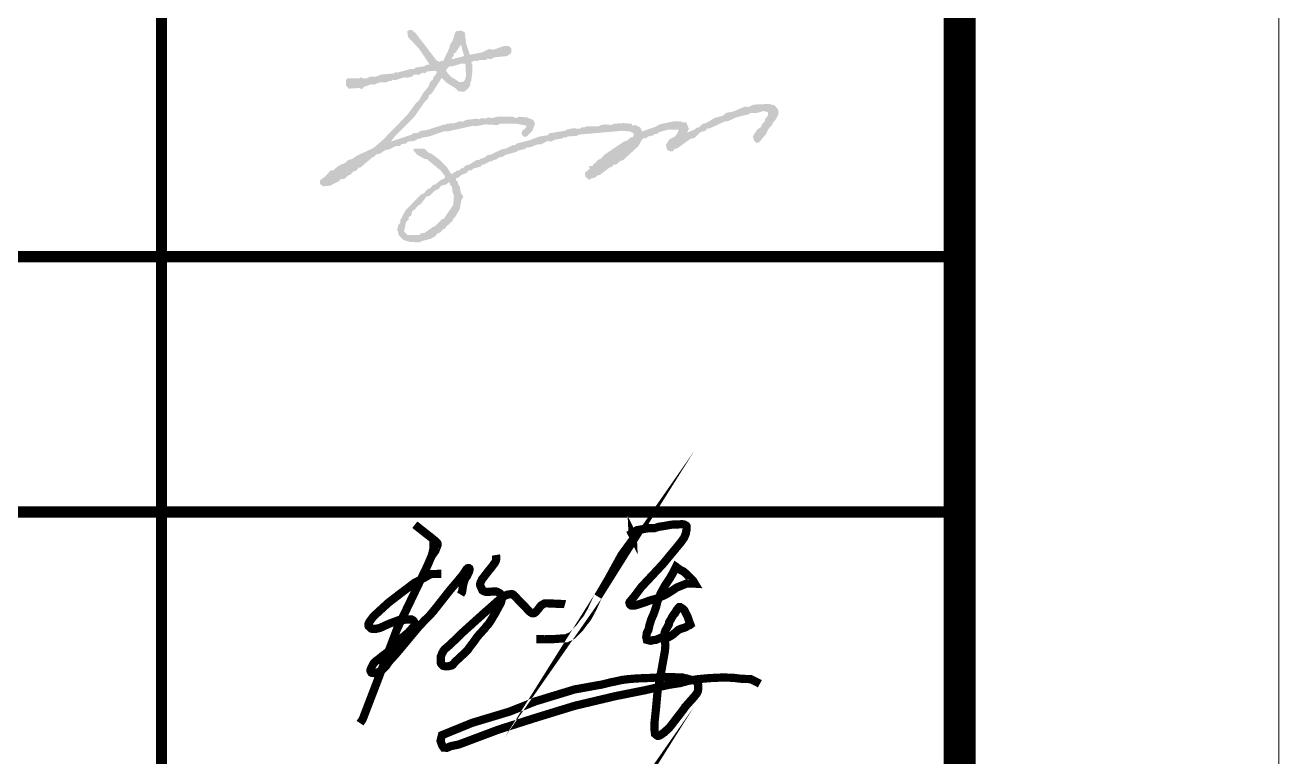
# Model space of a CAD drawing. Extents: x 2803505 to 5851001, y -1372902 to 24339.
# Drawn here: x 3878784 to 3882711, y -797820 to -795528 of the extents above; entities that cross this region are included whole.
import ezdxf

# ---------------------------------------------------------------- set-up
doc = ezdxf.new("R2010")
doc.units = 0
doc.header["$LTSCALE"] = 1000
doc.header["$MEASUREMENT"] = 0
doc.layers.get('0').update_dxf_attribs({"linetype": 'CONTINUOUS'})
doc.layers.add('!!电气', color=1, linetype='CONTINUOUS')
doc.layers.add('图框', color=147, linetype='CONTINUOUS', lineweight=20)

# ---------------------------------------------------------------- blocks, each defined once
blk = doc.blocks.new('12345')
for points, const_width in [([(-3549.628786555331, 3081.333946388771), (-3520.145665840944, 3142.631112094125), (-3489.118362281406, 3207.138725996443), (-3470.52355528617, 3249.786686904437), (-3457.526412519779, 3279.596172787173), (-3443.32537014172, 3312.166852350951), (-3430.505695631378, 3337.750268146017), (-3422.491783393292, 3353.743127306883), (-3402.018942648108, 3383.118891741273), (-3430.505695631378, 3337.750268146017)], 150), ([(-3402.018942648108, 3383.118891741273), (-3235.648177329422, 3668.081197747102), (-2998.665236413362, 4099.855943391885), (-2740.063343503192, 4453.360717421892), (-2687.787761353946, 4547.376146082199), (-2799.309154192073, 4526.483812797276), (-2799.309154192073, 4592.642868199546), (-2799.309154192073, 4495.145383991752), (-2797.425826662657, 4455.211735164878), (-2814.546011902654, 4489.422847350754), (-2714.270554971416, 4550.513971787383), (-2675.138573634496, 4555.401253207689), (-2633.56093778889, 4562.732210899077), (-2562.634391400468, 4574.950450010772), (-2503.936570314865, 4587.168689122467), (-2406.106767892343, 4584.725012851384), (-2352.300406743889, 4599.386928234177), (-2318.060036263923, 4611.605096223997), (-2278.928054927004, 4616.492448766177), (-2234.904764572682, 4623.823335335692), (-2185.989863361407, 4631.154293027095), (-2095.497326304554, 4648.259813559096), (-2034.353699790459, 4653.147094979402), (-1975.655878704856, 4653.147094979402), (-1894.946261522331, 4658.034376399708), (-1855.814431105158, 4650.703489830179), (-1819.128255196731, 4628.710616755998), (-1813.533961995301, 4618.88804665432), (-1812.329320570541, 4606.853159718972), (-1812.329320570541, 4585.190220991586), (-1815.942943005386, 4552.695919583319), (-1824.374678380089, 4515.387592279032), (-1827.988300814934, 4488.910769899376), (-1860.525541944051, 4410.32338138661), (-1919.08994997284, 4327.171604735369), (-2248.942564889119, 3929.062395425135), (-2643.482100151974, 3507.144145013168), (-2772.940304983989, 3334.681153433063), (-2849.998871634278, 3242.290290487232), (-2856.163490561623, 3226.891837036892), (-2848.813246097678, 3197.928096290256), (-2841.35584861302, 3188.348265124892), (-2826.441204563424, 3176.639543077326), (-2818.983807078737, 3174.510652195095), (-2794.480929629121, 3175.575133197141), (-2761.455312197009, 3175.575133197141), (-2704.992310732807, 3190.477084885264), (-2613.373006840877, 3220.281059383356), (-2487.331172333681, 3266.281830302876), (-2342.844228122936, 3307.139281076408), (-2192.905006193207, 3375.234984951036), (-2086.584458774683, 3440.606934637428), (-1988.442554314301, 3505.978813201946), (-1906.657483010873, 3538.664788045135), (-1811.241641950095, 3576.798413508557), (-1759.444324480748, 3576.798413508557), (-1707.647157931176, 3576.798413508557), (-1664.02848341997, 3574.074588198448), (-1696.74245157346, 3628.551165522527), (-1770.349030838493, 3702.094520017374), (-1803.062998991954, 3734.780494860577), (-1865.764871899271, 3791.980897494766), (-1953.00237184146, 3838.285998888503), (-1999.347109752271, 3876.419624351925), (-2007.525601790636, 3881.867274972145), (-2056.596704940603, 3781.085596254314), (-2078.405966736318, 3742.951970790906), (-2119.29857784792, 3672.132441606154), (-2206.535926870332, 3541.388613355259), (-2282.868569535, 3405.197134484115), (-2307.404045650095, 3347.996731849926), (-2348.296656761697, 3244.491156700125), (-2372.832132876792, 3140.985652672185), (-2419.223806829104, 3010.379658601945), (-2457.017130005435, 2927.992299790625), (-2491.37461420949, 2818.14251174948), (-2508.553507231263, 2735.755081816285), (-2539.47515246307, 2673.964616049198), (-2549.782518460095, 2601.875632638112), (-2539.47515246307, 2550.383542271273), (-2487.938926156989, 2536.652327656368), (-2463.888657030184, 2533.219559563571), (-2429.531172826129, 2543.51793496382), (-2374.559107547771, 2550.383542271273), (-2281.793719093112, 2588.144418023207), (-2140.927792384842, 2598.44286454533), (-2090.212569505296, 2627.634550879695), (-2049.602027401852, 2656.375609056849), (-2007.299373089103, 2695.260708180154), (-1959.920382148441, 2734.145736181599), (-1915.925615626387, 2752.742966778213), (-1841.472980256687, 2774.721473234997), (-1807.630886990431, 2793.318632709736), (-1783.941316060256, 2810.225225376256), (-1758.559783840494, 2816.987777096627), (-1745.022886166087, 2827.131746920903), (-1772.0966815149, 2898.139251203422), (-1790.709764897445, 2955.621438679605), (-1799.170325943938, 2979.290654188357), (-1831.320307000889, 3041.844826576678), (-1853.317765721789, 3084.111201560183), (-1883.775634569436, 3116.233606719383), (-1929.462513300794, 3144.974736018412), (-1949.767708892643, 3144.974736018412), (-1964.996718776354, 3129.758852403858), (-1988.686138786812, 3102.708432156782), (-2000.530924251914, 3084.111201560183), (-2008.991485298407, 3062.132695103384), (-2019.144007634459, 3050.298087349016), (-2027.604568680952, 3040.1541886466), (-2029.296680890257, 3028.319580892217), (-2054.678364029765, 3004.650436505341), (-2078.367784040194, 2965.765408503896), (-2093.596793923905, 2937.024279204867), (-2113.901989515754, 2901.520527063607), (-2132.515223818045, 2871.0887598345), (-2139.283521735517, 2828.822384850995), (-2166.357317084301, 2779.793387025275), (-2184.970400466846, 2745.980343935982), (-2196.815185931948, 2727.383113339369), (-2213.736308024963, 2683.426100425786), (-2217.120381523797, 2659.756956038895), (-2220.504605942406, 2587.058813826297), (-2200.954160007939, 2455.654334541236), (-2209.614236960682, 2347.496322380073), (-2274.564814106183, 1984.085338931342), (-2343.84542972807, 1612.021740113574), (-2371.312521938933, 1307.399879591918), (-2398.120396692568, 1054.857149337622), (-2401.95013620588, 924.7593921378575), (-2390.461068585719, 836.7520544195577), (-2361.535186095221, 810.8912896626571), (-2342.478549574676, 800.3133341983194), (-2325.539317111979, 800.3133341983194), (-2308.600084649283, 804.5445163840486), (-2298.013064360101, 810.8912896626571), (-2278.956427839556, 821.4692451269802), (-2251.430175087648, 842.6250849337521), (-2215.434306104406, 865.8965869552776), (-2200.612477699557, 884.9368356691994), (-2170.96882088983, 906.0927465978457), (-2109.564103212528, 971.6759993547894), (-1874.532252792502, 1278.436209967156), (-1847.006000040623, 1320.748031824449), (-1796.188302652503, 1377.868849088074), (-1749.605413380079, 1430.75855528783), (-1713.609544396837, 1468.839194959408), (-1696.67031193414, 1492.110625859059), (-1671.26146324008, 1517.497718973435), (-1639.500402372505, 1559.809469708867), (-1624.678573967627, 1578.849718422789), (-1607.586157961196, 1617.914329141553), (-1603.351349845529, 1653.879306598392), (-1601.233945787681, 1706.769012798148), (-1607.586157961196, 1751.196354626445), (-1637.229814770923, 1789.276923176149), (-1660.521259407134, 1806.201651919066), (-1679.577895927679, 1808.31724301193), (-1734.630401431466, 1823.126380661997), (-1785.448098819586, 1835.819856097311), (-1819.32656374498, 1848.513402654498), (-1859.557240843889, 1850.628993747378), (-1893.435705769312, 1865.43813139743), (-1929.431574752554, 1865.43813139743), (-2134.819768362824, 1869.669313583159), (-2255.51179965958, 1867.553722490295), (-2492.661205057171, 1854.860175933107), (-2712.871227072319, 1846.397811561634), (-2873.793935468013, 1833.70433612632), (-2992.368562706921, 1818.895198476268), (-3115.177998061525, 1791.392514269013), (-3199.874160375039, 1774.467856647971), (-3290.922534862068, 1751.196354626445), (-3352.32725253937, 1736.387216976393), (-3859.535272199246, 1644.920830199342), (-4579.536009006843, 1425.50300483375), (-5034.773957528552, 1243.88940256316), (-5722.128741546738, 1037.252068803049), (-6273.43700993777, 812.5809607588744), (-6299.993210689048, 709.0634793847858), (-6269.579259487946, 623.9775435265765), (-6242.59573886299, 585.5257715290354), (-6184.420377228496, 581.4345044756046), (-6111.426833977894, 611.8223895120173), (-5965.44004931621, 642.2102034265554), (-5235.5058241683, 915.700742023022), (-4548.151191069861, 1134.493158675818), (-3854.713737547252, 1347.207998321333), (-3112.614022470749, 1523.457447045032), (-2565.163353609823, 1632.853690932374), (-2139.368489553366, 1730.094780805142), (-1938.636471993872, 1760.48259471968), (-1780.484046483849, 1803.025562648778), (-1604.083310621034, 1833.413376563316), (-1403.351443981286, 1851.646107585169), (-1281.695790096535, 1857.723684592449), (-1147.874495363474, 1863.801261599729), (-965.3909390764893, 1857.723684592449), (-813.321333990636, 1839.490953570596), (-643.0034185519908, 1833.413376563316), (-533.5132545958622, 1778.715325741519), (-478.768172617798, 1748.327440705121)], 150), ([(-6768.26843430294, 4648.392088148888), (-6476.41884831019, 4418.192518255019), (-6406.697396105796, 4362.900386467751), (-6376.813022298767, 4333.72029299791), (-6359.649000719073, 4316.960773215163), (-6351.003783514519, 4298.43268021426), (-6351.003783514519, 4285.539138963562), (-6394.190374788537, 4172.586588298291), (-6463.711254648486, 4075.340804382213), (-6543.660236303462, 3889.531936469357), (-7090.182295957842, 2750.979286689428), (-7346.308350409789, 2075.670817841135), (-7460.185950868356, 1775.418240389212), (-7563.346944850346, 1506.74992448774), (-7626.062870310227, 1343.415107488512), (-7662.917861274429, 1247.431461221531), (-7718.604592594158, 1102.403192839993), (-7766.575476873462, 1030.622728341914)], 150), ([(-6462.055572486715, 4073.264094863873), (-6455.584855645488, 4103.973947470164), (-6447.496459593938, 4128.218578898261), (-6442.643421962974, 4152.46300228755), (-6436.172262407083, 4176.707633715618), (-6429.701545565855, 4200.952057104936), (-6428.083866355533, 4213.882499461382), (-6428.083866355533, 4231.661909711227), (-6428.083866355533, 4242.97589074407), (-6428.083866355533, 4260.755300993915), (-6428.083866355533, 4284.999724383204), (-6428.083866355533, 4307.628102526418), (-6426.466187145212, 4330.256272630853), (-6431.319224776176, 4352.884442735289), (-6436.172262407083, 4373.896359554841)], 150), ([(-6453.402272583975, 4134.257736654254), (-6351.003783514519, 4298.43268021426)], 98), ([(-6427.783263130637, 4159.552755884506), (-6413.195373787719, 4206.518342713098), (-6408.992683929042, 4231.159704095364), (-6406.717573512578, 4247.071342174866), (-6405.580239661678, 4259.573224643711), (-6405.580239661678, 4267.529043683462), (-6405.580239661678, 4276.621378580487), (-6405.580239661678, 4290.259984945413), (-6410.13001778, 4314.127234025858), (-6356.666915208625, 4275.484862723213)], 98), ([(-6435.888039623038, 4144.977142852702), (-6394.190374788537, 4172.586588298291)], 98), ([(-5289.174395587237, 4095.841256173095), (-5284.614959094644, 4067.61063964435), (-5283.330632043158, 4054.778974419023), (-5284.614959094644, 4039.381018821761), (-5285.899286146101, 4017.567230611821), (-5292.320468644262, 3988.054500164188), (-5311.584468897898, 3952.12593710389), (-5344.975463038776, 3907.215251058995), (-5378.366306259908, 3862.304493892225), (-5429.73304968953, 3800.334160920334), (-5465.692396093888, 3752.857113381615), (-5499.083239315019, 3709.229608083624), (-5544.032573240198, 3652.770437560292), (-5569.717906911741, 3596.311195915099), (-5578.707743512816, 3561.665813601721), (-5574.854913278134, 3537.285735019832), (-5556.875240075955, 3498.790810465725), (-5535.042736639123, 3451.31376292702), (-5498.410137241037, 3431.67409910752), (-5459.96197328018, 3421.564836754929), (-5368.206388856226, 3428.373902177133), (-5345.707574734057, 3431.585267894072), (-5328.029891946673, 3431.585267894072), (-5289.460690348322, 3431.585267894072), (-5274.997145424073, 3428.373902177133), (-5246.070055575634, 3415.528510431235), (-5217.497928973346, 3397.468321061751), (-5210.391118062194, 3390.367655979746), (-5193.334922795155, 3370.485751076994), (-5177.699938790611, 3344.923271435517), (-5179.121300972824, 3307.999713438461), (-5185.574478457449, 3273.813422784602), (-5199.402802164317, 3227.340047050573), (-5224.544975664496, 3179.610659123326), (-5250.978871283762, 3130.423628506353), (-5277.378357200592, 3085.206264965571), (-5293.720852981583, 3047.525116827936), (-5330.288255048712, 2990.757135152686), (-5359.201913039637, 2939.259639523865), (-5384.437204024027, 2901.366832706335), (-5403.293871879112, 2869.965887778613), (-5429.693357795943, 2832.284810762852), (-5468.663855002989, 2789.579471608537), (-5502.606008061848, 2745.618191382862), (-5559.253735297039, 2685.071931578874), (-5598.224232504086, 2642.366663546432), (-5640.966214201879, 2589.613084602504), (-5672.191359045974, 2544.683693506246), (-5706.055033836135, 2497.315320182213), (-5733.145883116405, 2463.4807982887), (-5767.009557906538, 2418.368055016108), (-5798.615473273647, 2373.255311743516), (-5823.448864970385, 2346.187608882479), (-5873.115497444087, 2296.563605506992), (-5916.009304407897, 2258.217752388737), (-5954.388045284897, 2222.127600443782), (-5992.766937081615, 2186.037377376953), (-6031.145677958615, 2152.202855483454), (-6074.276730765559, 2097.343713630078), (-6096.852513958991, 2081.554303269979), (-6130.716037829377, 2074.787341993782), (-6162.322104116232, 2068.020451839446), (-6196.185778906394, 2065.764821788005), (-6218.761411180079, 2068.020451839446), (-6252.625085970212, 2077.042972045223), (-6275.200869163644, 2097.343713630078), (-6293.261435350491, 2124.411345369255), (-6295.518892934051, 2137.945196799774), (-6295.518892934051, 2155.990308333188), (-6293.261435350491, 2176.291049918043), (-6294.562363574194, 2195.524252260511), (-6292.978008064645, 2224.017664092433), (-6292.978008064645, 2249.345157081218), (-6283.472176846757, 2268.340741261884), (-6272.381839199545, 2303.166061901939), (-6259.70729696253, 2322.16164608259), (-6247.032603805768, 2350.655057914511), (-6231.189350549626, 2368.067682673616), (-6207.424470665399, 2391.81221624084), (-6139.106572113029, 2450.812997847825), (-6070.980643479503, 2515.714618619488), (-5979.089684042032, 2601.194854115267), (-5888.78308011411, 2691.423967875729), (-5525.644662120962, 3019.192155930781), (-5176.980655273859, 3327.049492482722), (-5114.131031933735, 3359.203475751419), (-5080.187067837891, 3373.168467947267), (-5050.23644026168, 3377.158404755901), (-5007.892433938105, 3384.132188424963), (-4998.453912927624, 3384.132188424963), (-4981.150058354891, 3377.845228637554), (-4970.138349896151, 3369.98654668378), (-4963.846052862413, 3360.556142563612), (-4946.542198289681, 3344.838849777909), (-4937.10367727917, 3336.980167824135), (-4919.799822706438, 3318.119359583798), (-4675.971916641196, 3065.070312749449), (-4655.521838091692, 3049.352948841886), (-4631.308726557327, 3034.878724069393), (-4618.912782174244, 3032.556523949272), (-4604.967495663033, 3032.556523949272), (-4597.994852407428, 3034.878724069393), (-4586.37373000817, 3040.297285845503), (-4575.527278672962, 3046.489866913747), (-4555.384019970224, 3065.067752362185), (-4549.186047778669, 3073.582604672411), (-4532.141775171709, 3093.70859982699), (-4523.6196388682, 3103.771632965203), (-4509.674201437243, 3120.02724717166), (-4501.152065133763, 3132.412480430008), (-4487.206627702777, 3151.76438517058), (-4472.486670127517, 3167.245980084903), (-4460.86554772823, 3180.405303757245), (-4442.271631153621, 3192.016446601585), (-4424.911181675561, 3202.881094316821), (-4399.526027381886, 3214.409878037724), (-4374.141024007928, 3215.178420946002), (-4364.91016857003, 3214.409878037724), (-4351.063734493451, 3215.178420946002), (-4334.14034860424, 3214.409878037724), (-4064.035201617633, 3202.31439527063), (-4044.350588027621, 3202.31439527063), (-4030.571313238703, 3198.380786981637)], 150), ([(-6284.125290147873, 3751.965743006876), (-6453.019881447544, 3749.767366059372), (-6482.02831703992, 3742.98795845623), (-6517.376891226013, 3726.687181863439), (-6577.197706153005, 3691.368773310838), (-6774.490866345295, 3587.791578439705), (-6884.615496920043, 3504.929267792235), (-6947.382874024574, 3457.700506405996), (-7014.06596270328, 3407.52540225182), (-7082.336514596565, 3355.027697501064), (-7122.234458859151, 3324.347551523439), (-7180.051960359109, 3279.887882764415), (-7219.21307820236, 3249.774330944034), (-7253.870913316227, 3223.123648553883), (-7523.431622657547, 2975.309820978859), (-7541.794782938203, 2950.235450719163), (-7563.83968226592, 2920.133771071833), (-7599.746565003159, 2871.10394946899), (-7615.673470508045, 2830.494317729739), (-7615.673470508045, 2815.349769349035), (-7609.989380056853, 2799.258660023828), (-7584.411048486305, 2774.648715563788), (-7565.151874125288, 2756.11868712688), (-7538.938324876712, 2749.092281281104), (-7483.044894539693, 2749.092281281104), (-7403.46762822289, 2767.076441373429), (-7339.047986749181, 2796.419048312222), (-7237.462224830233, 2842.690511710258), (-7060.132446741307, 2909.040099949591), (-6941.718699953257, 2916.673183337291), (-6892.021757569833, 2919.876704175167), (-6825.214842570189, 2919.876704175167), (-6802.296018790628, 2907.131829102669), (-6787.71083254987, 2893.951311113589), (-6774.542028139695, 2869.516113083824), (-6767.95770139448, 2846.020648299193), (-6767.95770139448, 2817.826161679521), (-6842.956666250248, 2731.761517792373), (-6880.716035823891, 2688.430963803941), (-6980.156903210765, 2604.298754689284), (-7122.171178277989, 2455.191402300814), (-7201.439813711098, 2398.643827295266), (-7258.919712434144, 2332.704965197088), (-7303.62636740529, 2294.417929863863), (-7339.817375622079, 2271.020257648081), (-7393.039526427834, 2226.352026052031), (-7486.710433367698, 2154.032038812889), (-7522.901441584487, 2115.744932357789), (-7544.190332090744, 2073.203742475394), (-7559.092449801276, 2043.424945118648), (-7576.123592390242, 2005.137838663562), (-7578.252466348873, 1992.375517259774), (-7576.123592390242, 1979.613195855985), (-7560.699594192731, 1954.188692638912), (-7545.247826761683, 1946.101851731786), (-7524.645319267176, 1945.366664979723), (-7478.289866054285, 1940.220499959003), (-7440.028238901374, 1957.129368525304), (-7413.539408493991, 1971.832819079151), (-7374.448779167928, 1991.288561747366), (-7334.235005080729, 2032.018419889253), (-7285.940987710812, 2081.935018630698), (-7245.973363731813, 2141.834922896058), (-7202.675091844634, 2196.74320996039), (-7174.364811004314, 2223.365405438744), (-7137.727834933554, 2263.298698656276), (-7119.409346898203, 2283.265309704104), (-6681.998491713894, 2806.773538866517), (-6603.927253557689, 2887.845427602748), (-6533.061980586761, 2958.090789945127), (-6493.007577752956, 2998.110780720061), (-6471.802447706577, 3024.006039583051), (-6431.748044872773, 3068.73429803591), (-6127.806388650584, 3454.809331629469), (-6075.971341244353, 3516.016384711329), (-5991.150368299655, 3614.889223607286), (-5918.110190847074, 3704.345669391114), (-5882.768106210133, 3749.073856722098), (-5859.206666145561, 3784.385579819093), (-5823.864732428367, 3838.53030250594), (-5805.015610560687, 3855.009097134942), (-5788.522647791426, 3857.363230973919), (-5783.810329594562, 3857.363230973919), (-5774.38584412061, 3850.300829457017), (-5769.673525923747, 3836.176168666963), (-5779.098011397698, 3793.802044053082), (-5816.796255133086, 3713.762133625103), (-5849.782180671609, 3666.679812455157), (-5878.055788013269, 3593.702161300345), (-5892.192591684085, 3525.432848945318), (-5903.973387176229, 3438.330537000453), (-5908.685554453346, 3417.143474693512), (-5927.534676321025, 3386.539948152582), (-5934.603153616335, 3374.76935007963)], 150), ([(-4182.781877368747, 2567.337288736438), (-4069.194135770143, 2575.149168104836), (-4005.124397849548, 2579.555498019989), (-3900.431766505761, 2627.842062557582), (-3831.872095496568, 2696.342991777201), (-3765.951714472882, 2762.206892349717), (-3699.017472326035, 2853.402952700613), (-3626.19308246905, 2944.000053390453), (-3578.478186484077, 3029.5865835273), (-3549.628786555331, 3081.333946388771)], 150), ([(-4410.03702035296, 2563.065235545771), (-4554.330110024312, 2561.363686360972)], 150), ([(-4182.781877368747, 2567.337288736438), (-4247.005591804918, 2563.065235545771), (-4309.341138014453, 2563.065235545771), (-4354.893815810326, 2563.065235545771), (-4388.459109923162, 2563.065235545771), (-4410.03702035296, 2563.065235545771)], 150)]:
    blk.add_lwpolyline(points, dxfattribs=dict(const_width=const_width))
blk = doc.blocks.new('A$C1435328E')
at = {"linetype": 'Continuous'}
h = blk.add_hatch(color=0, dxfattribs=at)
h.dxf.hatch_style = 1
h.paths.add_polyline_path([(-1590.191675092094, 10718.65985659516), (-1590.191675092094, 10724.65985659516), (-1584.191675092094, 10730.65985659516), (-1586.191675092094, 10734.65985659516), (-1578.191675092094, 10740.65985659516), (-1562.191675092094, 10764.65985659516), (-1552.191675092094, 10728.65985659516)], flags=16)
h.paths.add_polyline_path([(-1608.191675092094, 10680.65985659516), (-1608.191675092094, 10686.65985659516), (-1598.191675092094, 10696.65985659516), (-1588.191675092094, 10696.65985659516), (-1562.191675092094, 10704.65985659516), (-1548.191675092094, 10704.65985659516), (-1546.191675092094, 10666.65985659516), (-1550.191675092094, 10652.65985659516), (-1554.191675092094, 10648.65985659516), (-1566.191675092094, 10646.65985659516), (-1594.191675092094, 10664.65985659516)], flags=16)
h.paths.add_polyline_path([(-1740.191675092094, 10178.65985659516), (-1734.191675092094, 10208.65985659516), (-1726.191675092094, 10216.65985659516), (-1726.191675092094, 10224.65985659516), (-1718.191675092094, 10228.65985659516), (-1714.191675092094, 10244.65985659516), (-1708.191675092094, 10246.65985659516), (-1696.191675092094, 10260.65985659516), (-1688.191675092094, 10264.65985659516), (-1670.191675092094, 10288.65985659516), (-1660.191675092094, 10290.65985659516), (-1644.191675092094, 10306.65985659516), (-1632.191675092094, 10312.65985659516), (-1624.191675092094, 10322.65985659516), (-1608.191675092094, 10326.65985659516), (-1602.191675092094, 10332.65985659516), (-1598.191675092094, 10332.65985659516), (-1596.191675092094, 10324.65985659516), (-1590.191675092094, 10318.65985659516), (-1588.191675092094, 10300.65985659516), (-1584.191675092094, 10292.65985659516), (-1586.191675092094, 10262.65985659516), (-1616.191675092094, 10218.65985659516), (-1620.191675092094, 10218.65985659516), (-1644.191675092094, 10194.65985659516), (-1648.191675092094, 10194.65985659516), (-1676.191675092094, 10174.65985659516), (-1684.191675092094, 10174.65985659516), (-1692.191675092094, 10168.65985659516), (-1730.191675092094, 10168.65985659516)], flags=16)
h.paths.add_polyline_path([(-1760.191675092094, 10188.65985659516), (-1762.191675092094, 10186.65985659516), (-1756.191675092094, 10166.65985659516), (-1742.191675092094, 10152.65985659516), (-1722.191675092094, 10146.65985659516), (-1690.191675092094, 10144.65985659516), (-1686.191675092094, 10148.65985659516), (-1656.191675092094, 10156.65985659516), (-1642.191675092094, 10164.65985659516), (-1636.191675092094, 10172.65985659516), (-1626.191675092094, 10176.65985659516), (-1616.191675092094, 10188.65985659516), (-1612.191675092094, 10186.65985659516), (-1610.191675092094, 10192.65985659516), (-1588.191675092094, 10212.65985659516), (-1588.191675092094, 10216.65985659516), (-1580.191675092094, 10224.65985659516), (-1566.191675092094, 10248.65985659516), (-1560.191675092094, 10278.65985659516), (-1554.191675092094, 10288.65985659516), (-1562.191675092094, 10298.65985659516), (-1566.191675092094, 10320.65985659516), (-1570.191675092094, 10324.65985659516), (-1572.191675092094, 10334.65985659516), (-1578.191675092094, 10340.65985659516), (-1578.191675092094, 10346.65985659516), (-1572.191675092094, 10346.65985659516), (-1560.191675092094, 10356.65985659516), (-1544.191675092094, 10362.65985659516), (-1538.191675092094, 10370.65985659516), (-1530.191675092094, 10370.65985659516), (-1522.191675092094, 10376.65985659516), (-1500.191675092094, 10382.65985659516), (-1496.191675092094, 10388.65985659516), (-1490.191675092094, 10388.65985659516), (-1472.191675092094, 10398.65985659516), (-1464.191675092094, 10398.65985659516), (-1462.191675092094, 10402.65985659516), (-1452.191675092094, 10404.65985659516), (-1440.191675092094, 10412.65985659516), (-1432.191675092094, 10412.65985659516), (-1424.191675092094, 10418.65985659516), (-1388.191675092094, 10428.65985659516), (-1384.191675092094, 10432.65985659516), (-1364.191675092094, 10436.65985659516), (-1354.191675092094, 10442.65985659516), (-1346.191675092094, 10442.65985659516), (-1320.191675092094, 10452.65985659516), (-1310.191675092094, 10452.65985659516), (-1290.191675092094, 10462.65985659516), (-1280.191675092094, 10460.65985659516), (-1268.191675092094, 10466.65985659516), (-1244.191675092094, 10470.65985659516), (-1240.191675092094, 10474.65985659516), (-1234.191675092094, 10472.65985659516), (-1228.191675092094, 10476.65985659516), (-1200.191675092094, 10478.65985659516), (-1192.191675092094, 10482.65985659516), (-1056.191675092094, 10494.65985659516), (-1034.191675092094, 10492.65985659516), (-1024.191675092094, 10488.65985659516), (-1020.191675092094, 10482.65985659516), (-1024.191675092094, 10474.65985659516), (-1032.191675092094, 10472.65985659516), (-1040.191675092094, 10464.65985659516), (-1052.191675092094, 10460.65985659516), (-1114.191675092094, 10418.65985659516), (-1122.191675092094, 10408.65985659516), (-1134.191675092094, 10402.65985659516), (-1142.191675092094, 10392.65985659516), (-1146.191675092094, 10392.65985659516), (-1150.191675092094, 10384.65985659516), (-1158.191675092094, 10384.65985659516), (-1162.191675092094, 10380.65985659516), (-1158.191675092094, 10376.65985659516), (-1174.191675092094, 10362.65985659516), (-1172.191675092094, 10350.65985659516), (-1160.191675092094, 10340.65985659516), (-1152.191675092094, 10346.65985659516), (-1144.191675092094, 10346.65985659516), (-1134.191675092094, 10354.65985659516), (-1126.191675092094, 10356.65985659516), (-1098.191675092094, 10378.65985659516), (-1088.191675092094, 10382.65985659516), (-1084.191675092094, 10388.65985659516), (-1076.191675092094, 10388.65985659516), (-1062.191675092094, 10400.65985659516), (-1054.191675092094, 10402.65985659516), (-1006.191675092094, 10446.65985659516), (-996.1916750920936, 10464.65985659516), (-988.1916750920936, 10472.65985659516), (-982.1916750920936, 10470.65985659516), (-976.1916750920936, 10476.65985659516), (-958.1916750920936, 10480.65985659516), (-956.1916750920936, 10484.65985659516), (-948.1916750920936, 10484.65985659516), (-940.1916750920936, 10490.65985659516), (-912.1916750920936, 10498.65985659516), (-880.1916750920936, 10498.65985659516), (-884.1916750920936, 10486.65985659516), (-892.1916750920936, 10476.65985659516), (-908.1916750920936, 10468.65985659516), (-920.1916750920936, 10450.65985659516), (-916.1916750920936, 10434.65985659516), (-908.1916750920936, 10430.65985659516), (-898.1916750920936, 10430.65985659516), (-892.1916750920936, 10438.65985659516), (-886.1916750920936, 10438.65985659516), (-844.1916750920936, 10468.65985659516), (-830.1916750920936, 10472.65985659516), (-812.1916750920936, 10490.65985659516), (-796.1916750920936, 10494.65985659516), (-790.1916750920936, 10502.65985659516), (-786.1916750920936, 10500.65985659516), (-734.1916750920936, 10524.65985659516), (-726.1916750920936, 10524.65985659516), (-700.1916750920936, 10536.65985659516), (-660.1916750920936, 10546.65985659516), (-656.1916750920936, 10550.65985659516), (-634.1916750920936, 10550.65985659516), (-614.1916750920936, 10556.65985659516), (-600.1916750920936, 10552.65985659516), (-600.1916750920936, 10542.65985659516), (-610.1916750920936, 10530.65985659516), (-610.1916750920936, 10524.65985659516), (-618.1916750920936, 10516.65985659516), (-622.1916750920936, 10506.65985659516), (-634.1916750920936, 10498.65985659516), (-648.1916750920936, 10476.65985659516), (-644.1916750920936, 10464.65985659516), (-636.1916750920936, 10456.65985659516), (-628.1916750920936, 10458.65985659516), (-606.1916750920936, 10484.65985659516), (-600.1916750920936, 10498.65985659516), (-586.1916750920936, 10514.65985659516), (-586.1916750920936, 10518.65985659516), (-578.1916750920936, 10526.65985659516), (-568.1916750920936, 10544.65985659516), (-568.1916750920936, 10560.65985659516), (-580.1916750920936, 10574.65985659516), (-598.1916750920936, 10578.65985659516), (-646.1916750920936, 10576.65985659516), (-662.1916750920936, 10568.65985659516), (-672.1916750920936, 10570.65985659516), (-710.1916750920936, 10554.65985659516), (-732.1916750920936, 10550.65985659516), (-740.1916750920936, 10542.65985659516), (-768.1916750920936, 10534.65985659516), (-794.1916750920936, 10518.65985659516), (-804.1916750920936, 10516.65985659516), (-818.1916750920936, 10504.65985659516), (-824.1916750920936, 10504.65985659516), (-830.1916750920936, 10498.65985659516), (-854.1916750920936, 10488.65985659516), (-848.1916750920936, 10500.65985659516), (-856.1916750920936, 10520.65985659516), (-868.1916750920936, 10520.65985659516), (-874.1916750920936, 10524.65985659516), (-894.1916750920936, 10524.65985659516), (-940.1916750920936, 10514.65985659516), (-954.1916750920936, 10506.65985659516), (-994.1916750920936, 10492.65985659516), (-1000.191675092094, 10504.65985659516), (-1016.191675092094, 10512.65985659516), (-1024.191675092094, 10510.65985659516), (-1028.191675092094, 10516.65985659516), (-1052.191675092094, 10518.65985659516), (-1084.191675092094, 10516.65985659516), (-1090.191675092094, 10512.65985659516), (-1110.191675092094, 10514.65985659516), (-1124.191675092094, 10512.65985659516), (-1130.191675092094, 10508.65985659516), (-1166.191675092094, 10508.65985659516), (-1178.191675092094, 10504.65985659516), (-1182.191675092094, 10506.65985659516), (-1190.191675092094, 10500.65985659516), (-1210.191675092094, 10502.65985659516), (-1230.191675092094, 10498.65985659516), (-1236.191675092094, 10494.65985659516), (-1286.191675092094, 10486.65985659516), (-1290.191675092094, 10480.65985659516), (-1316.191675092094, 10476.65985659516), (-1348.191675092094, 10464.65985659516), (-1388.191675092094, 10454.65985659516), (-1394.191675092094, 10448.65985659516), (-1398.191675092094, 10450.65985659516), (-1422.191675092094, 10438.65985659516), (-1434.191675092094, 10436.65985659516), (-1472.191675092094, 10418.65985659516), (-1478.191675092094, 10418.65985659516), (-1492.191675092094, 10408.65985659516), (-1498.191675092094, 10408.65985659516), (-1506.191675092094, 10402.65985659516), (-1514.191675092094, 10402.65985659516), (-1536.191675092094, 10388.65985659516), (-1546.191675092094, 10386.65985659516), (-1556.191675092094, 10376.65985659516), (-1562.191675092094, 10376.65985659516), (-1566.191675092094, 10370.65985659516), (-1572.191675092094, 10370.65985659516), (-1592.191675092094, 10358.65985659516), (-1606.191675092094, 10380.65985659516), (-1630.191675092094, 10404.65985659516), (-1654.191675092094, 10422.65985659516), (-1664.191675092094, 10426.65985659516), (-1676.191675092094, 10438.65985659516), (-1708.191675092094, 10438.65985659516), (-1712.191675092094, 10434.65985659516), (-1698.191675092094, 10418.65985659516), (-1676.191675092094, 10406.65985659516), (-1670.191675092094, 10406.65985659516), (-1626.191675092094, 10370.65985659516), (-1612.191675092094, 10352.65985659516), (-1612.191675092094, 10346.65985659516), (-1628.191675092094, 10338.65985659516), (-1642.191675092094, 10326.65985659516), (-1650.191675092094, 10324.65985659516), (-1658.191675092094, 10314.65985659516), (-1668.191675092094, 10310.65985659516), (-1678.191675092094, 10298.65985659516), (-1688.191675092094, 10294.65985659516), (-1736.191675092094, 10244.65985659516), (-1752.191675092094, 10214.65985659516), (-1752.191675092094, 10206.65985659516), (-1758.191675092094, 10200.65985659516)])
h.paths.add_polyline_path([(-2002.191675092094, 10340.65985659516), (-2004.191675092094, 10338.65985659516), (-2004.191675092094, 10328.65985659516), (-1994.191675092094, 10320.65985659516), (-1972.191675092094, 10322.65985659516), (-1944.191675092094, 10336.65985659516), (-1940.191675092094, 10342.65985659516), (-1926.191675092094, 10344.65985659516), (-1916.191675092094, 10354.65985659516), (-1908.191675092094, 10356.65985659516), (-1900.191675092094, 10366.65985659516), (-1888.191675092094, 10370.65985659516), (-1884.191675092094, 10378.65985659516), (-1878.191675092094, 10378.65985659516), (-1838.191675092094, 10412.65985659516), (-1834.191675092094, 10412.65985659516), (-1828.191675092094, 10420.65985659516), (-1816.191675092094, 10422.65985659516), (-1798.191675092094, 10434.65985659516), (-1786.191675092094, 10436.65985659516), (-1766.191675092094, 10446.65985659516), (-1754.191675092094, 10446.65985659516), (-1748.191675092094, 10452.65985659516), (-1734.191675092094, 10454.65985659516), (-1728.191675092094, 10460.65985659516), (-1708.191675092094, 10462.65985659516), (-1694.191675092094, 10470.65985659516), (-1690.191675092094, 10468.65985659516), (-1686.191675092094, 10472.65985659516), (-1662.191675092094, 10476.65985659516), (-1616.191675092094, 10492.65985659516), (-1604.191675092094, 10492.65985659516), (-1522.191675092094, 10510.65985659516), (-1516.191675092094, 10508.65985659516), (-1486.191675092094, 10514.65985659516), (-1446.191675092094, 10512.65985659516), (-1440.191675092094, 10516.65985659516), (-1388.191675092094, 10516.65985659516), (-1356.191675092094, 10510.65985659516), (-1360.191675092094, 10502.65985659516), (-1370.191675092094, 10494.65985659516), (-1372.191675092094, 10484.65985659516), (-1366.191675092094, 10476.65985659516), (-1356.191675092094, 10476.65985659516), (-1338.191675092094, 10494.65985659516), (-1330.191675092094, 10516.65985659516), (-1336.191675092094, 10528.65985659516), (-1356.191675092094, 10536.65985659516), (-1378.191675092094, 10538.65985659516), (-1390.191675092094, 10534.65985659516), (-1398.191675092094, 10538.65985659516), (-1446.191675092094, 10538.65985659516), (-1466.191675092094, 10534.65985659516), (-1476.191675092094, 10536.65985659516), (-1486.191675092094, 10532.65985659516), (-1496.191675092094, 10534.65985659516), (-1504.191675092094, 10530.65985659516), (-1512.191675092094, 10532.65985659516), (-1546.191675092094, 10528.65985659516), (-1558.191675092094, 10522.65985659516), (-1566.191675092094, 10524.65985659516), (-1582.191675092094, 10518.65985659516), (-1608.191675092094, 10516.65985659516), (-1612.191675092094, 10512.65985659516), (-1614.191675092094, 10514.65985659516), (-1670.191675092094, 10496.65985659516), (-1688.191675092094, 10494.65985659516), (-1696.191675092094, 10488.65985659516), (-1714.191675092094, 10486.65985659516), (-1716.191675092094, 10482.65985659516), (-1782.191675092094, 10460.65985659516), (-1766.191675092094, 10480.65985659516), (-1708.191675092094, 10538.65985659516), (-1676.191675092094, 10584.65985659516), (-1664.191675092094, 10596.65985659516), (-1662.191675092094, 10606.65985659516), (-1654.191675092094, 10610.65985659516), (-1622.191675092094, 10660.65985659516), (-1606.191675092094, 10644.65985659516), (-1580.191675092094, 10628.65985659516), (-1570.191675092094, 10618.65985659516), (-1552.191675092094, 10616.65985659516), (-1540.191675092094, 10626.65985659516), (-1532.191675092094, 10638.65985659516), (-1534.191675092094, 10642.65985659516), (-1530.191675092094, 10650.65985659516), (-1526.191675092094, 10682.65985659516), (-1526.191675092094, 10702.65985659516), (-1530.191675092094, 10706.65985659516), (-1528.191675092094, 10710.65985659516), (-1516.191675092094, 10714.65985659516), (-1510.191675092094, 10712.65985659516), (-1504.191675092094, 10716.65985659516), (-1484.191675092094, 10716.65985659516), (-1478.191675092094, 10720.65985659516), (-1468.191675092094, 10718.65985659516), (-1458.191675092094, 10724.65985659516), (-1418.191675092094, 10728.65985659516), (-1404.191675092094, 10738.65985659516), (-1404.191675092094, 10752.65985659516), (-1412.191675092094, 10760.65985659516), (-1426.191675092094, 10760.65985659516), (-1460.191675092094, 10748.65985659516), (-1474.191675092094, 10750.65985659516), (-1494.191675092094, 10740.65985659516), (-1534.191675092094, 10732.65985659516), (-1546.191675092094, 10768.65985659516), (-1550.191675092094, 10802.65985659516), (-1562.191675092094, 10808.65985659516), (-1576.191675092094, 10806.65985659516), (-1580.191675092094, 10802.65985659516), (-1588.191675092094, 10776.65985659516), (-1596.191675092094, 10764.65985659516), (-1598.191675092094, 10754.65985659516), (-1618.191675092094, 10712.65985659516), (-1624.191675092094, 10714.65985659516), (-1628.191675092094, 10710.65985659516), (-1638.191675092094, 10714.65985659516), (-1704.191675092094, 10800.65985659516), (-1716.191675092094, 10810.65985659516), (-1724.191675092094, 10810.65985659516), (-1730.191675092094, 10806.65985659516), (-1728.191675092094, 10788.65985659516), (-1694.191675092094, 10752.65985659516), (-1660.191675092094, 10702.65985659516), (-1672.191675092094, 10700.65985659516), (-1676.191675092094, 10696.65985659516), (-1704.191675092094, 10692.65985659516), (-1708.191675092094, 10688.65985659516), (-1718.191675092094, 10688.65985659516), (-1762.191675092094, 10676.65985659516), (-1768.191675092094, 10678.65985659516), (-1770.191675092094, 10674.65985659516), (-1812.191675092094, 10670.65985659516), (-1828.191675092094, 10664.65985659516), (-1846.191675092094, 10664.65985659516), (-1858.191675092094, 10658.65985659516), (-1870.191675092094, 10658.65985659516), (-1876.191675092094, 10662.65985659516), (-1880.191675092094, 10658.65985659516), (-1918.191675092094, 10658.65985659516), (-1922.191675092094, 10654.65985659516), (-1922.191675092094, 10636.65985659516), (-1914.191675092094, 10626.65985659516), (-1880.191675092094, 10628.65985659516), (-1872.191675092094, 10624.65985659516), (-1866.191675092094, 10632.65985659516), (-1842.191675092094, 10640.65985659516), (-1836.191675092094, 10638.65985659516), (-1814.191675092094, 10646.65985659516), (-1794.191675092094, 10646.65985659516), (-1788.191675092094, 10650.65985659516), (-1780.191675092094, 10650.65985659516), (-1776.191675092094, 10654.65985659516), (-1770.191675092094, 10652.65985659516), (-1738.191675092094, 10662.65985659516), (-1730.191675092094, 10660.65985659516), (-1714.191675092094, 10664.65985659516), (-1710.191675092094, 10670.65985659516), (-1692.191675092094, 10670.65985659516), (-1682.191675092094, 10676.65985659516), (-1674.191675092094, 10674.65985659516), (-1668.191675092094, 10680.65985659516), (-1642.191675092094, 10682.65985659516), (-1638.191675092094, 10680.65985659516), (-1638.191675092094, 10674.65985659516), (-1648.191675092094, 10662.65985659516), (-1650.191675092094, 10654.65985659516), (-1658.191675092094, 10648.65985659516), (-1664.191675092094, 10632.65985659516), (-1682.191675092094, 10610.65985659516), (-1694.191675092094, 10588.65985659516), (-1702.191675092094, 10582.65985659516), (-1730.191675092094, 10544.65985659516), (-1806.191675092094, 10466.65985659516), (-1836.191675092094, 10440.65985659516), (-1888.191675092094, 10416.65985659516), (-1902.191675092094, 10406.65985659516), (-1916.191675092094, 10402.65985659516), (-1924.191675092094, 10394.65985659516), (-1946.191675092094, 10384.65985659516), (-1962.191675092094, 10370.65985659516), (-1970.191675092094, 10370.65985659516), (-1988.191675092094, 10350.65985659516)])
at = {"layer": '图框', "const_width": 35}
for points in [[(-2500, 6100.332568871789), (-2500, 12500.33256887179)], [(-7000, 10100.33256887179), (0, 10100.33256887179)], [(-7000, 9300.332568871789), (0, 9300.332568871789)]]:
    blk.add_lwpolyline(points, dxfattribs=at)
at = {"xscale": 0.171849599853158, "yscale": 0.171849599853158, "zscale": 0.171849599853158}
for p in [(-543.5376385478303, 8461.84504530084), (-543.5376385478303, 7661.845045300841)]:
    blk.add_blockref('12345', p, dxfattribs=at)

msp = doc.modelspace()

# ---------------------------------------------------------------- linework, layer by layer
at = {"layer": '图框'}
msp.add_lwpolyline([(3798611.130734185, -748653.5751154518), (3882711.130734185, -748653.5751154518), (3882711.130734185, -808053.5751154518), (3798611.130734185, -808053.5751154518)], close=True, dxfattribs=at)
at = {"layer": '图框', "const_width": 100}
msp.add_lwpolyline([(3881711.130734185, -807053.5751154518), (3881711.130734185, -749653.5751154518), (3801111.130734185, -749653.5751154518), (3801111.130734185, -807053.5751154518)], close=True, dxfattribs=at)

# ---------------------------------------------------------------- block references
at = {"layer": '!!电气'}
msp.add_blockref('A$C1435328E', (3881711.130734185, -806353.5751154514), dxfattribs=at)

doc.saveas('drawing.dxf')
